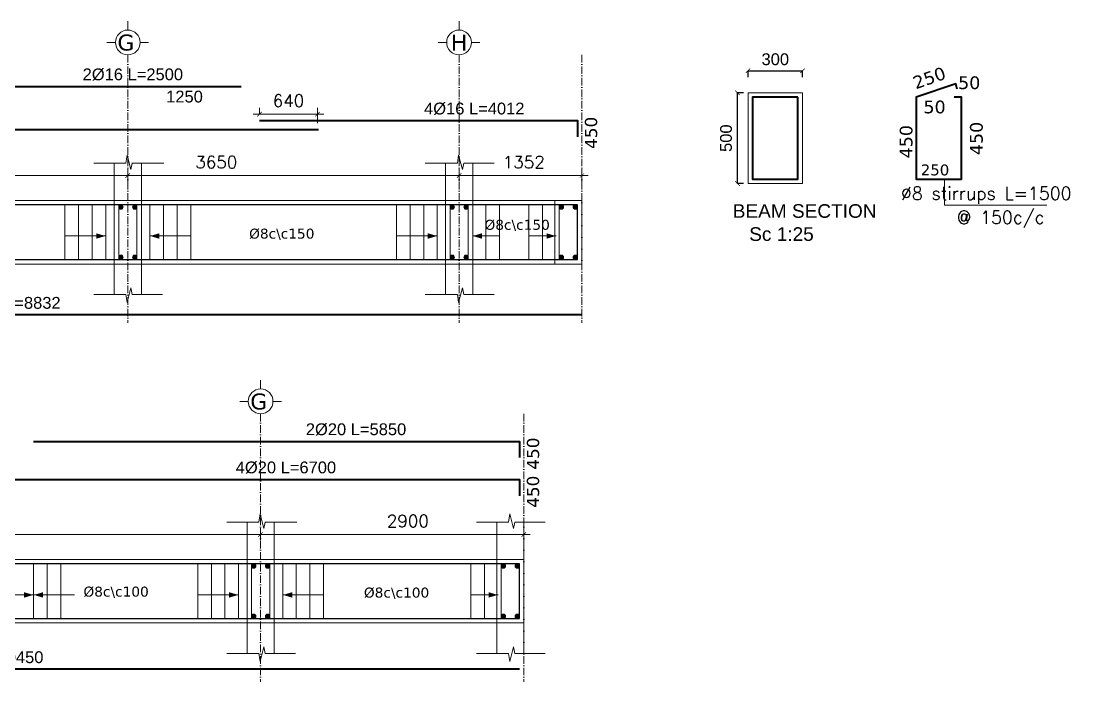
# Model space of a CAD drawing. Header units: inches. Extents: x -17020 to 43805, y -10194 to 123061.
# Drawn here: x 36976 to 38143, y 113095 to 113822 of the extents above; entities that cross this region are included whole.
import ezdxf

# ---------------------------------------------------------------- set-up
doc = ezdxf.new("R2010")
doc.units = ezdxf.units.IN
doc.header["$LTSCALE"] = 0.7
doc.header["$MEASUREMENT"] = 0
doc.linetypes.add('ACAD_ISO10W100', pattern=[18, 12, -3, 0, -3])
doc.layers.get('0').update_dxf_attribs({"lineweight": 13})
doc.layers.get('Defpoints').update_dxf_attribs({"lineweight": 5})
for name, color, linetype, lineweight in [('axis', 254, 'ACAD_ISO10W100', 9), ('BEAM FRAME', 5, 'Continuous', 18), ('COLUMN', 4, 'Continuous', 20), ('DIME', 6, 'Continuous', 25), ('elevline', 30, 'Continuous', 20), ('FRAME 070', 5, 'Continuous', 60), ('hatch', 9, 'Continuous', 9), ('ReinfContineous', 4, 'Continuous', 40), ('renforcment', 141, 'Continuous', 40), ('tex', 3, 'Continuous', 25), ('TEXT', 3, 'Continuous', 25), ('top rein. extension', 50, 'Continuous', 20), ('top renforcment', 7, 'Continuous', 40)]:
    doc.layers.add(name, color=color, linetype=linetype, lineweight=lineweight)
doc.styles.add('100', font='romans.shx', dxfattribs={"height": 13.5})
doc.styles.add('romanc', font='verdana.ttf', dxfattribs={"height": 250})
doc.styles.get("Standard").update_dxf_attribs({"font": 'arial.ttf', "height": 13})
doc.styles.add('STYLE3', font='romanc.shx', dxfattribs={"height": 45})
doc.dimstyles.new('100', dxfattribs={"dimtxt": 13.5, "dimasz": 5, "dimexe": 7, "dimexo": 7, "dimgap": 8, "dimtad": 1, "dimdec": 0, "dimlfac": 10, "dimzin": 4, "dimdsep": 46, "dimtxsty": '100', "dimblk": 'ARCHTICK', "dimcen": 0.09, "dimdle": 7, "dimclrd": 1, "dimclre": 8, "dimclrt": 2, "dimadec": 0, "dimazin": 1, "dimtfac": 1, "dimtdec": 0, "dimtix": 1, "dimtofl": 0, "dimtmove": 0, "dimatfit": 3, "dimldrblk": 'ARCHTICK', "dimfxl": 0.18, "dimtolj": 1, "dimtzin": 0, "dimlwd": -1, "dimlwe": -1, "dimarcsym": 0})
doc.dimstyles.new('25ST', dxfattribs={"dimtxt": 13, "dimasz": 5, "dimexe": 0.18, "dimexo": 5, "dimgap": 6, "dimtad": 1, "dimdec": 0, "dimlfac": 5, "dimzin": 0, "dimdsep": 46, "dimtxsty": 'Standard', "dimblk": 'ARCHTICK', "dimcen": 0.09, "dimclrd": 256, "dimclre": 7, "dimclrt": 7, "dimadec": 0, "dimazin": 0, "dimtfac": 1, "dimtdec": 0, "dimtix": 1, "dimtofl": 0, "dimtmove": 0, "dimatfit": 3, "dimldrblk": 'ARCHTICK', "dimfxl": 1, "dimtolj": 1, "dimtzin": 0, "dimarcsym": 0})
doc.dimstyles.get("Standard").update_dxf_attribs({"dimtxt": 13, "dimasz": 5, "dimexe": 0.18, "dimexo": 0.0625, "dimgap": 6, "dimtad": 1, "dimdec": 0, "dimlfac": 10, "dimzin": 0, "dimdsep": 46, "dimtxsty": 'Standard', "dimblk": 'ARCHTICK', "dimcen": 0.09, "dimse1": 1, "dimse2": 1, "dimclrd": 1, "dimclre": 7, "dimclrt": 3, "dimadec": 0, "dimazin": 0, "dimtfac": 1, "dimtdec": 0, "dimtix": 1, "dimtofl": 0, "dimtmove": 0, "dimatfit": 3, "dimldrblk": 'ARCHTICK', "dimfxl": 1, "dimtolj": 1, "dimtzin": 0, "dimarcsym": 0})

# ---------------------------------------------------------------- blocks, each defined once
blk = doc.blocks.new('*D230')
at = {"layer": 'Defpoints', "color": 0, "transparency": 16777216}
for p in [(36283, 113702.8, -0.5), (36283, 113702.8), (37303, 113702.8, -167.8)]:
    blk.add_point(p, dxfattribs=at)
at = {"layer": 'TEXT', "color": 3, "transparency": 16777216, "insert": (36895.5, 113715.8), "char_height": 13, "attachment_point": 5}
blk.add_mtext('\\A1;2%%C16 L=10200', dxfattribs=at)
blk = doc.blocks.new('_ArchTick')
at = {"color": 0, "linetype": 'ByBlock', "lineweight": 0, "const_width": 0.15}
blk.add_lwpolyline([(-0.5, -0.5), (0.5, 0.5)], dxfattribs=at)
blk = doc.blocks.new('*D231')
at = {"color": 8, "transparency": 16777216}
for p, q in [((37093, 113645.9), (37093, 113659.3)), ((37458, 113646.3), (37458, 113659.3))]:
    blk.add_line(p, q, dxfattribs=at)
at = {"color": 1, "transparency": 16777216}
blk.add_line((37086, 113652.3), (37465, 113652.3), dxfattribs=at)
at = {"layer": 'Defpoints', "color": 0, "transparency": 16777216}
for p in [(37458, 113652.3), (37093, 113638.9), (37458, 113639.3)]:
    blk.add_point(p, dxfattribs=at)
at = {"color": 1, "transparency": 16777216, "xscale": 5, "yscale": 5, "zscale": 5, "rotation": 180}
blk.add_blockref('_ArchTick', (37093, 113652.3), dxfattribs=at)
at = {"color": 1, "transparency": 16777216, "xscale": 5, "yscale": 5, "zscale": 5}
blk.add_blockref('_ArchTick', (37458, 113652.3), dxfattribs=at)
at = {"color": 2, "transparency": 16777216, "insert": (37190.5, 113667), "char_height": 13.5, "attachment_point": 5, "style": '100'}
blk.add_mtext('\\A1;3650', dxfattribs=at)
blk = doc.blocks.new('*D232')
at = {"layer": 'Defpoints', "color": 0, "transparency": 16777216}
for p in [(37238, 113712.8, -157.8), (37238, 113712.8), (37639.2, 113712.8, -218.5)]:
    blk.add_point(p, dxfattribs=at)
at = {"layer": 'TEXT', "color": 3, "transparency": 16777216, "insert": (37474.6, 113725.8), "char_height": 13, "attachment_point": 5}
blk.add_mtext('\\A1;4%%C16 L=4012', dxfattribs=at)
blk = doc.blocks.new('*D252')
at = {"color": 1, "transparency": 16777216}
blk.add_line((37309, 113719.8), (37231, 113719.8), dxfattribs=at)
at = {"color": 8, "transparency": 16777216}
for p, q in [((37238, 113719.8), (37238, 113726.8)), ((37302, 113709.8), (37302, 113726.8))]:
    blk.add_line(p, q, dxfattribs=at)
at = {"layer": 'Defpoints', "color": 0, "transparency": 16777216}
for p in [(37238, 113719.8), (37238, 113712.8), (37302, 113702.8)]:
    blk.add_point(p, dxfattribs=at)
at = {"color": 1, "transparency": 16777216, "xscale": 5, "yscale": 5, "zscale": 5, "rotation": 180}
blk.add_blockref('_ArchTick', (37238, 113719.8), dxfattribs=at)
at = {"color": 1, "transparency": 16777216, "xscale": 5, "yscale": 5, "zscale": 5}
blk.add_blockref('_ArchTick', (37302, 113719.8), dxfattribs=at)
at = {"color": 2, "transparency": 16777216, "insert": (37270, 113734.6), "char_height": 13.5, "attachment_point": 5, "style": '100'}
blk.add_mtext('\\A1;640', dxfattribs=at)
blk = doc.blocks.new('*D236')
at = {"color": 8, "transparency": 16777216}
for p, q in [((37458, 113646.1), (37458, 113659.3)), ((37593.2, 113645.9), (37593.2, 113659.3))]:
    blk.add_line(p, q, dxfattribs=at)
at = {"color": 1, "transparency": 16777216}
blk.add_line((37600.2, 113652.3), (37451, 113652.3), dxfattribs=at)
at = {"layer": 'Defpoints', "color": 0, "transparency": 16777216}
for p in [(37458, 113652.3), (37458, 113639.1), (37593.2, 113638.9)]:
    blk.add_point(p, dxfattribs=at)
at = {"color": 1, "transparency": 16777216, "xscale": 5, "yscale": 5, "zscale": 5, "rotation": 180}
blk.add_blockref('_ArchTick', (37458, 113652.3), dxfattribs=at)
at = {"color": 1, "transparency": 16777216, "xscale": 5, "yscale": 5, "zscale": 5}
blk.add_blockref('_ArchTick', (37593.2, 113652.3), dxfattribs=at)
at = {"color": 2, "transparency": 16777216, "insert": (37529.1, 113667), "char_height": 13.5, "attachment_point": 5, "style": '100'}
blk.add_mtext('\\A1;1352', dxfattribs=at)
blk = doc.blocks.new('*D237')
at = {"layer": 'Defpoints', "color": 0, "transparency": 16777216}
for p in [(36710, 113499, -13652.7), (37593.2, 113499, -37100.9), (37593.2, 113499)]:
    blk.add_point(p, dxfattribs=at)
at = {"layer": 'TEXT', "color": 3, "transparency": 16777216, "insert": (36963.8, 113512), "char_height": 13, "attachment_point": 5}
blk.add_mtext('\\A1;4%%C16 L=8832', dxfattribs=at)
blk = doc.blocks.new('*D238')
at = {"color": 8, "transparency": 16777216}
for p, q in [((36718, 113644.7), (36718, 113659.3)), ((37093, 113645.9), (37093, 113659.3))]:
    blk.add_line(p, q, dxfattribs=at)
at = {"color": 1, "transparency": 16777216}
blk.add_line((37100, 113652.3), (36711, 113652.3), dxfattribs=at)
at = {"layer": 'Defpoints', "color": 0, "transparency": 16777216}
for p in [(36718, 113652.3), (36718, 113637.7), (37093, 113638.9)]:
    blk.add_point(p, dxfattribs=at)
at = {"color": 1, "transparency": 16777216, "xscale": 5, "yscale": 5, "zscale": 5, "rotation": 180}
blk.add_blockref('_ArchTick', (36718, 113652.3), dxfattribs=at)
at = {"color": 1, "transparency": 16777216, "xscale": 5, "yscale": 5, "zscale": 5}
blk.add_blockref('_ArchTick', (37093, 113652.3), dxfattribs=at)
at = {"color": 2, "transparency": 16777216, "insert": (36905.5, 113667), "char_height": 13.5, "attachment_point": 5, "style": '100'}
blk.add_mtext('\\A1;3750', dxfattribs=at)
blk = doc.blocks.new('*D239')
at = {"layer": 'Defpoints', "color": 0, "transparency": 16777216}
for p in [(36968, 113750.4, -203.1), (36968, 113750.4), (37218, 113750.4, -189.9)]:
    blk.add_point(p, dxfattribs=at)
at = {"layer": 'TEXT', "color": 3, "transparency": 16777216, "insert": (37098.6, 113763.4), "char_height": 13, "attachment_point": 5}
blk.add_mtext('\\A1;2%%C16 L=2500', dxfattribs=at)
blk = doc.blocks.new('*D240')
at = {"layer": 'Defpoints', "color": 0, "transparency": 16777216}
for p in [(37093, 113748.8), (37218, 113748.8), (37218, 113726.4)]:
    blk.add_point(p, dxfattribs=at)
at = {"layer": 'TEXT', "color": 3, "transparency": 16777216, "insert": (37155.5, 113739.1), "char_height": 13, "attachment_point": 5}
blk.add_mtext('\\A1;1250', dxfattribs=at)
blk = doc.blocks.new('*D283')
at = {"color": 8, "transparency": 16777216}
for p, q in [((37239.3, 113251), (37239.3, 113264.3)), ((37529.3, 113251.3), (37529.3, 113264.3))]:
    blk.add_line(p, q, dxfattribs=at)
at = {"color": 1, "transparency": 16777216}
blk.add_line((37232.3, 113257.3), (37536.3, 113257.3), dxfattribs=at)
at = {"layer": 'Defpoints', "color": 0, "transparency": 16777216}
for p in [(37529.3, 113257.3), (37239.3, 113244), (37529.3, 113244.3, 217.9)]:
    blk.add_point(p, dxfattribs=at)
at = {"color": 1, "transparency": 16777216, "xscale": 5, "yscale": 5, "zscale": 5, "rotation": 180}
blk.add_blockref('_ArchTick', (37239.3, 113257.3), dxfattribs=at)
at = {"color": 1, "transparency": 16777216, "xscale": 5, "yscale": 5, "zscale": 5}
blk.add_blockref('_ArchTick', (37529.3, 113257.3), dxfattribs=at)
at = {"color": 2, "transparency": 16777216, "insert": (37401.5, 113272.1), "char_height": 13.5, "attachment_point": 5, "style": '100'}
blk.add_mtext('\\A1;2900', dxfattribs=at)
blk = doc.blocks.new('*D284')
at = {"layer": 'Defpoints', "color": 0, "transparency": 16777216}
for p in [(36904.3, 113317.9, -157.8), (36904.3, 113317.9), (37574.3, 113317.9, -218.5)]:
    blk.add_point(p, dxfattribs=at)
at = {"layer": 'TEXT', "color": 3, "transparency": 16777216, "insert": (37267.2, 113330.9), "char_height": 13, "attachment_point": 5}
blk.add_mtext('\\A1;4%%C20 L=6700', dxfattribs=at)
blk = doc.blocks.new('*D285')
at = {"color": 8, "transparency": 16777216}
for p, q in [((36489.3, 113248.4), (36489.3, 113264.3)), ((37239.3, 113253), (37239.3, 113264.3))]:
    blk.add_line(p, q, dxfattribs=at)
at = {"color": 1, "transparency": 16777216}
blk.add_line((37246.3, 113257.3), (36482.3, 113257.3), dxfattribs=at)
at = {"layer": 'Defpoints', "color": 0, "transparency": 16777216}
for p in [(36489.3, 113257.3), (36489.3, 113241.4), (37239.3, 113246)]:
    blk.add_point(p, dxfattribs=at)
at = {"color": 1, "transparency": 16777216, "xscale": 5, "yscale": 5, "zscale": 5, "rotation": 180}
blk.add_blockref('_ArchTick', (36489.3, 113257.3), dxfattribs=at)
at = {"color": 1, "transparency": 16777216, "xscale": 5, "yscale": 5, "zscale": 5}
blk.add_blockref('_ArchTick', (37239.3, 113257.3), dxfattribs=at)
at = {"color": 2, "transparency": 16777216, "insert": (36864.3, 113272.1), "char_height": 13.5, "attachment_point": 5, "style": '100'}
blk.add_mtext('\\A1;7500', dxfattribs=at)
blk = doc.blocks.new('*D287')
at = {"layer": 'Defpoints', "color": 0, "transparency": 16777216}
for p in [(36479.3, 113109.1, -13652.7), (37524.3, 113109.1, -37100.9), (37524.3, 113109.1)]:
    blk.add_point(p, dxfattribs=at)
at = {"layer": 'TEXT', "color": 3, "transparency": 16777216, "insert": (36939.8, 113122.1), "char_height": 13, "attachment_point": 5}
blk.add_mtext('\\A1;5%%C20 L=10450', dxfattribs=at)
blk = doc.blocks.new('*D291')
at = {"layer": 'Defpoints', "color": 0, "transparency": 16777216}
for p in [(36989.3, 113359.9, -157.8), (36989.3, 113359.9), (37574.3, 113359.9, -218.5)]:
    blk.add_point(p, dxfattribs=at)
at = {"layer": 'TEXT', "color": 3, "transparency": 16777216, "insert": (37344.4, 113372.9), "char_height": 13, "attachment_point": 5}
blk.add_mtext('\\A1;2%%C20 L=5850', dxfattribs=at)
blk = doc.blocks.new('*D1895')
at = {"layer": 'Defpoints', "color": 0, "transparency": 16777216}
for p in [(37764.5, 113743.4), (37776.1, 113743.4), (37776.1, 113643.4)]:
    blk.add_point(p, dxfattribs=at)
at = {"layer": 'DIME', "color": 7, "lineweight": -2, "transparency": 16777216}
for p, q in [((37771.1, 113743.4), (37764.3, 113743.4)), ((37771.1, 113643.4), (37764.3, 113643.4))]:
    blk.add_line(p, q, dxfattribs=at)
at = {"layer": 'DIME', "lineweight": -2, "transparency": 16777216}
blk.add_line((37764.5, 113643.4), (37764.5, 113743.4), dxfattribs=at)
at = {"layer": 'DIME', "lineweight": -2, "transparency": 16777216, "xscale": 5, "yscale": 5, "zscale": 5}
for p, rotation in [((37764.5, 113743.4), 90), ((37764.5, 113643.4), 270)]:
    blk.add_blockref('_ArchTick', p, dxfattribs=dict(at, rotation=rotation))
at = {"layer": 'DIME', "color": 7, "transparency": 16777216, "insert": (37751.9, 113693.4), "char_height": 13, "attachment_point": 5, "rotation": 90}
blk.add_mtext('\\A1;500', dxfattribs=at)
blk = doc.blocks.new('*D1896')
at = {"layer": 'Defpoints', "color": 0, "transparency": 16777216}
for p in [(37836.1, 113767.6), (37776.1, 113755.5), (37836.1, 113755.5)]:
    blk.add_point(p, dxfattribs=at)
at = {"layer": 'DIME', "color": 7, "lineweight": -2, "transparency": 16777216}
for p, q in [((37776.1, 113760.5), (37776.1, 113767.7)), ((37836.1, 113760.5), (37836.1, 113767.7))]:
    blk.add_line(p, q, dxfattribs=at)
at = {"layer": 'DIME', "lineweight": -2, "transparency": 16777216}
blk.add_line((37776.1, 113767.6), (37836.1, 113767.6), dxfattribs=at)
at = {"layer": 'DIME', "lineweight": -2, "transparency": 16777216, "xscale": 5, "yscale": 5, "zscale": 5, "rotation": 180}
blk.add_blockref('_ArchTick', (37776.1, 113767.6), dxfattribs=at)
at = {"layer": 'DIME', "lineweight": -2, "transparency": 16777216, "xscale": 5, "yscale": 5, "zscale": 5}
blk.add_blockref('_ArchTick', (37836.1, 113767.6), dxfattribs=at)
at = {"layer": 'DIME', "color": 7, "transparency": 16777216, "insert": (37806.1, 113780.2), "char_height": 13, "attachment_point": 5}
blk.add_mtext('\\A1;300', dxfattribs=at)

msp = doc.modelspace()

# ---------------------------------------------------------------- hatches: boundary and pattern name
at = {"layer": 'elevline'}
for points in [[(37087.79, 113617.58, 1), (37083.03, 113617.58, 1)], [(37098.27, 113617.58, -1), (37103.03, 113617.58, -1)], [(37452.79, 113617.58, 1), (37448.03, 113617.58, 1)], [(37463.27, 113617.58, -1), (37468.03, 113617.58, -1)], [(37572.96, 113617.58, 1), (37568.2, 113617.58, 1)], [(37583.44, 113617.58, -1), (37588.2, 113617.58, -1)], [(37087.79, 113562.34, -1), (37083.03, 113562.34, -1)], [(37098.27, 113562.34, 1), (37103.03, 113562.34, 1)], [(37452.79, 113562.34, -1), (37448.03, 113562.34, -1)], [(37463.27, 113562.34, 1), (37468.03, 113562.34, 1)], [(37572.96, 113562.34, -1), (37568.2, 113562.34, -1)], [(37583.44, 113562.34, 1), (37588.2, 113562.34, 1)], [(37234.08, 113222.63, 1), (37229.32, 113222.63, 1)], [(37244.56, 113222.63, -1), (37249.32, 113222.63, -1)], [(37509.08, 113222.63, 1), (37504.32, 113222.63, 1)], [(37519.56, 113222.63, -1), (37524.32, 113222.63, -1)], [(37234.08, 113167.39, -1), (37229.32, 113167.39, -1)], [(37244.56, 113167.39, 1), (37249.32, 113167.39, 1)], [(37509.08, 113167.39, -1), (37504.32, 113167.39, -1)], [(37519.56, 113167.39, 1), (37524.32, 113167.39, 1)]]:
    msp.add_hatch(color=256, dxfattribs=at).paths.add_polyline_path(points)

# ---------------------------------------------------------------- linework, layer by layer
at = {"layer": 'axis'}
for p, q in [((37093.03, 113785.15, 217.91), (37093.03, 113490.22, 217.91)), ((37458.03, 113785.15, 217.91), (37458.03, 113490.22, 217.91)), ((37593.2, 113785.15, 217.91), (37593.2, 113490.22, 217.91)), ((37239.32, 113390.2), (37239.32, 113095.27)), ((37529.32, 113390.2), (37529.32, 113095.27))]:
    msp.add_line(p, q, dxfattribs=at)
at = {"layer": 'BEAM FRAME'}
for points, elevation in [([(36328.03, 113554.96), (37593.2, 113554.96), (37593.2, 113624.96), (36328.03, 113624.96)], 435.81), ([(36474.32, 113160.01), (37529.32, 113160.01), (37529.32, 113230.01), (36474.32, 113230.01)], 217.91)]:
    msp.add_lwpolyline(points, close=True, dxfattribs=dict(at, elevation=elevation))
at = {"layer": 'COLUMN', "lineweight": 20}
for p, q in [((37078.03, 113665.88, 435.81), (37078.03, 113624.96, 435.81)), ((37108.03, 113665.88, 435.81), (37108.03, 113624.96, 435.81)), ((37443.03, 113665.88, 435.81), (37443.03, 113624.96, 435.81)), ((37473.03, 113665.88, 435.81), (37473.03, 113624.96, 435.81)), ((37078.03, 113521.53, 435.81), (37078.03, 113554.96, 435.81)), ((37108.03, 113521.53, 435.81), (37108.03, 113554.96, 435.81)), ((37443.03, 113521.53, 435.81), (37443.03, 113554.96, 435.81)), ((37473.03, 113521.53, 435.81), (37473.03, 113554.96, 435.81)), ((37224.32, 113270.94, 217.91), (37224.32, 113230.01, 217.91)), ((37254.32, 113270.94, 217.91), (37254.32, 113230.01, 217.91)), ((37499.32, 113270.94, 217.91), (37499.32, 113230.01, 217.91)), ((37529.32, 113270.94, 217.91), (37529.32, 113230.01, 217.91)), ((37224.32, 113126.58, 217.91), (37224.32, 113160.01, 217.91)), ((37254.32, 113126.58, 217.91), (37254.32, 113160.01, 217.91)), ((37499.32, 113126.58, 217.91), (37499.32, 113160.01, 217.91)), ((37529.32, 113126.58, 217.91), (37529.32, 113160.01, 217.91))]:
    msp.add_line(p, q, dxfattribs=at)
msp.add_lwpolyline([(37836.06, 113743.38), (37776.06, 113743.38), (37776.06, 113643.38), (37836.06, 113643.38), (37836.06, 113743.38)], dxfattribs=at)
at = {"layer": 'elevline'}
for p, q in [((37023.76, 113559.96, 217.91), (37023.76, 113619.96, 217.91)), ((37038.76, 113559.96, 217.91), (37038.76, 113619.96, 217.91)), ((37053.76, 113559.96, 217.91), (37053.76, 113619.96, 217.91)), ((37068.72, 113559.96, 217.91), (37068.72, 113619.96, 217.91)), ((37117.34, 113559.96, 217.91), (37117.34, 113619.96, 217.91)), ((37132.3, 113559.96, 217.91), (37132.3, 113619.96, 217.91)), ((37147.3, 113559.96, 217.91), (37147.3, 113619.96, 217.91)), ((37162.3, 113559.96, 217.91), (37162.3, 113619.96, 217.91)), ((37388.96, 113559.96, 217.91), (37388.96, 113619.96, 217.91)), ((37403.96, 113559.96, 217.91), (37403.96, 113619.96, 217.91)), ((37418.96, 113559.96, 217.91), (37418.96, 113619.96, 217.91)), ((37433.92, 113559.96, 217.91), (37433.92, 113619.96, 217.91)), ((37447.99, 113559.96, 217.91), (37447.99, 113619.96, 217.91)), ((37487.52, 113559.96, 217.91), (37487.52, 113619.96, 217.91)), ((37502.52, 113559.96, 217.91), (37502.52, 113619.96, 217.91)), ((37534.7, 113559.96, 217.91), (37534.7, 113619.96, 217.91)), ((37549.7, 113559.96, 217.91), (37549.7, 113619.96, 217.91)), ((37568.16, 113559.96, 217.91), (37568.16, 113619.96, 217.91)), ((36989.32, 113165.01), (36989.32, 113225.01)), ((37004.28, 113165.01), (37004.28, 113225.01)), ((37019.28, 113165.01), (37019.28, 113225.01)), ((37170.05, 113165.01), (37170.05, 113225.01)), ((37185.05, 113165.01), (37185.05, 113225.01)), ((37200.05, 113165.01), (37200.05, 113225.01)), ((37215.01, 113165.01), (37215.01, 113225.01)), ((37263.63, 113165.01), (37263.63, 113225.01)), ((37278.59, 113165.01), (37278.59, 113225.01)), ((37293.59, 113165.01), (37293.59, 113225.01)), ((37308.59, 113165.01), (37308.59, 113225.01)), ((37470.82, 113165.01), (37470.82, 113225.01)), ((37485.82, 113165.01), (37485.82, 113225.01)), ((37504.28, 113165.01), (37504.28, 113225.01))]:
    msp.add_line(p, q, dxfattribs=at)
for centre in [(37085.41, 113617.58, 217.91), (37100.65, 113617.58, 217.91), (37450.41, 113617.58, 217.91), (37465.65, 113617.58, 217.91), (37570.58, 113617.58, 217.91), (37585.82, 113617.58, 217.91), (37085.41, 113562.34, 217.91), (37100.65, 113562.34, 217.91), (37450.41, 113562.34, 217.91), (37465.65, 113562.34, 217.91), (37570.58, 113562.34, 217.91), (37585.82, 113562.34, 217.91), (37231.7, 113222.63), (37246.94, 113222.63), (37506.7, 113222.63), (37521.94, 113222.63), (37231.7, 113167.39), (37246.94, 113167.39), (37506.7, 113167.39), (37521.94, 113167.39)]:
    msp.add_circle(centre, 2.38, dxfattribs=at)
at = {"layer": 'FRAME 070', "lineweight": 20}
for p, q in [((37090.99, 113665.88, 435.81), (37092.35, 113674.88, 435.81)), ((37092.35, 113674.88, 435.81), (37096.53, 113658.81, 435.81)), ((37455.99, 113665.88, 435.81), (37457.35, 113674.88, 435.81)), ((37457.35, 113674.88, 435.81), (37461.53, 113658.81, 435.81)), ((37055.64, 113665.88, 435.81), (37090.99, 113665.88, 435.81)), ((37096.53, 113658.81, 435.81), (37098.03, 113665.88, 435.81)), ((37097.56, 113665.88, 435.81), (37132.91, 113665.88, 435.81)), ((37420.64, 113665.88, 435.81), (37455.99, 113665.88, 435.81)), ((37461.53, 113658.81, 435.81), (37463.03, 113665.88, 435.81)), ((37463.03, 113665.88, 435.81), (37496.42, 113665.88, 435.81)), ((37055.64, 113521.53, 435.81), (37090.99, 113521.53, 435.81)), ((37090.99, 113521.53, 435.81), (37092.35, 113512.53, 435.81)), ((37092.35, 113512.53, 435.81), (37096.53, 113528.61, 435.81)), ((37096.53, 113528.61, 435.81), (37098.03, 113521.53, 435.81)), ((37098.03, 113521.53, 435.81), (37131.42, 113521.53, 435.81)), ((37420.64, 113521.53, 435.81), (37455.99, 113521.53, 435.81)), ((37455.99, 113521.53, 435.81), (37457.35, 113512.53, 435.81)), ((37457.35, 113512.53, 435.81), (37461.53, 113528.61, 435.81)), ((37461.53, 113528.61, 435.81), (37463.03, 113521.53, 435.81)), ((37463.03, 113521.53, 435.81), (37496.42, 113521.53, 435.81)), ((37237.28, 113270.94, 217.91), (37238.64, 113279.94, 217.91)), ((37238.64, 113279.94, 217.91), (37242.82, 113263.86, 217.91)), ((37512.28, 113270.94, 217.91), (37513.64, 113279.94, 217.91)), ((37513.64, 113279.94, 217.91), (37517.82, 113263.86, 217.91)), ((37201.93, 113270.94, 217.91), (37237.28, 113270.94, 217.91)), ((37242.82, 113263.86, 217.91), (37244.32, 113270.94, 217.91)), ((37243.85, 113270.94, 217.91), (37279.2, 113270.94, 217.91)), ((37476.93, 113270.94, 217.91), (37512.28, 113270.94, 217.91)), ((37517.82, 113263.86, 217.91), (37519.32, 113270.94, 217.91)), ((37519.32, 113270.94, 217.91), (37552.71, 113270.94, 217.91)), ((37238.64, 113117.58, 217.91), (37242.82, 113133.66, 217.91)), ((37242.82, 113133.66, 217.91), (37244.32, 113126.58, 217.91)), ((37513.64, 113117.58, 217.91), (37517.82, 113133.66, 217.91)), ((37517.82, 113133.66, 217.91), (37519.32, 113126.58, 217.91)), ((37201.93, 113126.58, 217.91), (37237.28, 113126.58, 217.91)), ((37237.28, 113126.58, 217.91), (37238.64, 113117.58, 217.91)), ((37244.32, 113126.58, 217.91), (37277.71, 113126.58, 217.91)), ((37476.93, 113126.58, 217.91), (37512.28, 113126.58, 217.91)), ((37512.28, 113126.58, 217.91), (37513.64, 113117.58, 217.91)), ((37519.32, 113126.58, 217.91), (37552.71, 113126.58, 217.91))]:
    msp.add_line(p, q, dxfattribs=at)
at = {"layer": 'FRAME 070', "lineweight": 15, "elevation": 217.91}
for points in [[(37078.03, 113554.96), (37108.03, 113554.96), (37108.03, 113624.96), (37078.03, 113624.96)], [(37443.03, 113554.96), (37473.03, 113554.96), (37473.03, 113624.96), (37443.03, 113624.96)], [(37563.2, 113554.96), (37593.2, 113554.96), (37593.2, 113624.96), (37563.2, 113624.96)]]:
    msp.add_lwpolyline(points, close=True, dxfattribs=at)
at = {"layer": 'FRAME 070', "lineweight": 15}
for points in [[(37224.32, 113160.01), (37254.32, 113160.01), (37254.32, 113230.01), (37224.32, 113230.01)], [(37499.32, 113160.01), (37529.32, 113160.01), (37529.32, 113230.01), (37499.32, 113230.01)]]:
    msp.add_lwpolyline(points, close=True, dxfattribs=at)
at = {"layer": 'hatch'}
for p, q in [((37093.03, 113822.12, 217.91), (37093.03, 113812.39, 217.91)), ((37457.83, 113822.12, 217.91), (37457.83, 113812.39, 217.91)), ((37070.11, 113798.65, 217.91), (37079.84, 113798.65, 217.91)), ((37115.95, 113798.65, 217.91), (37106.22, 113798.65, 217.91)), ((37434.91, 113798.64, 217.91), (37444.64, 113798.64, 217.91)), ((37480.75, 113798.64, 217.91), (37471.02, 113798.64, 217.91)), ((37992.35, 113648.38), (37992.35, 113619.62)), ((37992.35, 113619.62), (38105.15, 113619.62)), ((37239.32, 113427.18), (37239.32, 113417.44)), ((37216.39, 113403.7), (37226.13, 113403.7)), ((37262.24, 113403.7), (37252.51, 113403.7))]:
    msp.add_line(p, q, dxfattribs=at)
for centre in [(37093.03, 113798.77, 217.91), (37457.83, 113798.77, 217.91), (37239.32, 113403.82)]:
    msp.add_circle(centre, 13.62, dxfattribs=at)
at = {"layer": 'ReinfContineous'}
msp.add_lwpolyline([(37831.06, 113738.38), (37781.06, 113738.38), (37781.06, 113648.38), (37831.06, 113648.38)], close=True, dxfattribs=at)
at = {"layer": 'renforcment', "lineweight": -2}
for points, elevation in [([(36333.03, 113559.96), (37588.2, 113559.96), (37588.2, 113619.96), (36333.03, 113619.96)], 435.81), ([(36479.32, 113165.01), (37524.32, 113165.01), (37524.32, 113225.01), (36479.32, 113225.01)], 217.91)]:
    msp.add_lwpolyline(points, close=True, dxfattribs=dict(at, elevation=elevation))
at = {"layer": 'top rein. extension'}
for p, q in [((37068.72, 113585.79, 217.91), (37023.76, 113585.79, 217.91)), ((37117.34, 113585.79, 217.91), (37162.3, 113585.79, 217.91)), ((37433.92, 113585.79, 217.91), (37388.96, 113585.79, 217.91)), ((37472.56, 113585.79, 217.91), (37502.52, 113585.79, 217.91)), ((37564.66, 113585.79, 217.91), (37534.7, 113585.79, 217.91)), ((36989.32, 113190.85), (36944.36, 113190.85)), ((36989.32, 113190.85), (37034.28, 113190.85)), ((37215.01, 113190.85), (37170.05, 113190.85)), ((37263.63, 113190.85), (37308.59, 113190.85)), ((37500.78, 113190.85), (37470.82, 113190.85))]:
    msp.add_line(p, q, dxfattribs=at)
for points in [[(37058.24, 113588.79, 217.91), (37068.37, 113585.79, 217.91), (37058.24, 113582.79, 217.91)], [(37127.81, 113588.79, 217.91), (37117.69, 113585.79, 217.91), (37127.81, 113582.79, 217.91)], [(37423.44, 113588.79, 217.91), (37433.57, 113585.79, 217.91), (37423.44, 113582.79, 217.91)], [(37483.04, 113588.79, 217.91), (37472.91, 113585.79, 217.91), (37483.04, 113582.79, 217.91)], [(37554.19, 113588.79, 217.91), (37564.31, 113585.79, 217.91), (37554.19, 113582.79, 217.91)], [(36978.84, 113193.85), (36988.97, 113190.85), (36978.84, 113187.85)], [(36999.79, 113193.85), (36989.67, 113190.85), (36999.79, 113187.85)], [(37204.53, 113193.85), (37214.66, 113190.85), (37204.53, 113187.85)], [(37274.1, 113193.85), (37263.98, 113190.85), (37274.1, 113187.85)], [(37490.3, 113193.85), (37500.43, 113190.85), (37490.3, 113187.85)]]:
    msp.add_solid(points, dxfattribs=at)
at = {"layer": 'top renforcment'}
for p, q in [((37593.2, 113498.96, 217.91), (36710.03, 113498.96, 217.91)), ((37524.32, 113109.13), (36479.32, 113109.13))]:
    msp.add_line(p, q, dxfattribs=at)
for points in [[(38006.52, 113747.44), (38005.04, 113753.12), (37961.3, 113738.38), (37961.3, 113648.38), (38011.3, 113648.38), (38011.3, 113738.38), (38003.26, 113738.38)], [(36989.32, 113359.85), (37524.32, 113359.85), (37524.32, 113341.96)], [(36904.29, 113317.89), (37524.32, 113317.89), (37524.32, 113300)]]:
    msp.add_lwpolyline(points, dxfattribs=at)
at = {"layer": 'top renforcment', "elevation": 217.91}
for points in [[(36968.03, 113750.39), (37218.03, 113750.39)], [(37238, 113712.83), (37588.2, 113712.83), (37588.2, 113694.94)], [(36333.03, 113682.56), (36333.03, 113702.83), (37303, 113702.83)]]:
    msp.add_lwpolyline(points, dxfattribs=at)
at = {"layer": 'top renforcment', "lineweight": 15, "elevation": 217.91}
for points in [[(37083.03, 113559.96), (37103.03, 113559.96), (37103.03, 113619.96), (37083.03, 113619.96)], [(37448.03, 113559.96), (37468.03, 113559.96), (37468.03, 113619.96), (37448.03, 113619.96)], [(37568.2, 113559.96), (37588.2, 113559.96), (37588.2, 113619.96), (37568.2, 113619.96)]]:
    msp.add_lwpolyline(points, close=True, dxfattribs=at)
at = {"layer": 'top renforcment', "lineweight": 15}
for points in [[(37229.32, 113165.01), (37249.32, 113165.01), (37249.32, 113225.01), (37229.32, 113225.01)], [(37504.32, 113165.01), (37524.32, 113165.01), (37524.32, 113225.01), (37504.32, 113225.01)]]:
    msp.add_lwpolyline(points, close=True, dxfattribs=at)

# ---------------------------------------------------------------- texts
at = {"layer": 'tex', "style": 'romanc'}
for s, p in [('%%C8c\\c150', (37485.86, 113592.61, -33218.28)), ('%%C8c\\c150', (37226.65, 113582.89, -33218.28)), ('%%C8c\\c100', (37044.19, 113188.98)), ('%%C8c\\c100', (37353.04, 113187.94, -33436.19))]:
    msp.add_text(s, height=11, dxfattribs=at).set_placement(p)
at = {"layer": 'TEXT'}
for s, height, style, p in [('G', 17.6, 'romanc', (37081.63, 113789.85, 217.91)), ('H', 17.6, 'romanc', (37448.81, 113789.85, 217.91)), ('50', 14, 'romanc', (38007.47, 113747.44)), ('50', 14, 'romanc', (37969.29, 113720.79)), ('250', 12, 'romanc', (37966.29, 113652.5)), ('  %%C8 stirrups L=1500', 14, 'STYLE3', (37925.36, 113625.76)), (' @ 150c/c', 14, 'STYLE3', (37996.32, 113599.32)), ('G', 17.6, 'romanc', (37227.92, 113394.9))]:
    msp.add_text(s, height=height, dxfattribs=dict(at, style=style)).set_placement(p)
at = {"layer": 'TEXT', "style": 'romanc'}
for s, height, rotation, p in [('250', 14, 19.5245, (37960.75, 113747.04)), ('450', 13.5, 90, (37609.88, 113681.66, -72957.14)), ('450', 14, 90, (37957.12, 113671.21)), ('450', 14, 90, (38034.54, 113674.78)), ('450', 13.5, 90, (37545.99, 113328.68, -73175.05)), ('450', 13.5, 90, (37545.99, 113286.71, -73175.05))]:
    msp.add_text(s, height=height, rotation=rotation, dxfattribs=at).set_placement(p)
at = {"layer": 'TEXT'}
for s, p in [('BEAM SECTION ', (37759.26, 113605.79)), ('Sc 1:25', (37777.41, 113580.41))]:
    msp.add_text(s, height=15, dxfattribs=at).set_placement(p)

# ---------------------------------------------------------------- dimensions: what is measured, and where the dimension line sits
dim = msp.add_linear_dim(base=(37238, 113719.83, 217.91), p1=(37302, 113702.83, 217.91), p2=(37238, 113712.83, 217.91), dimstyle='100')
dim.commit()
dim.dimension.update_dxf_attribs({"geometry": '*D252', "text_midpoint": (37270, 113734.58, 217.91)})
for base, p1, p2, picture, middle in [((36718.03, 113652.25, 217.91), (37093.03, 113638.91, 217.91), (36718.03, 113637.68, 217.91), '*D238', (36905.53, 113652.25, 217.91)), ((37458.03, 113652.25, 217.91), (37593.2, 113638.93, 217.91), (37458.03, 113639.14, 217.91), '*D236', (37529.12, 113652.25, 217.91)), ((36489.32, 113257.31), (37239.32, 113246.03), (36489.32, 113241.4), '*D285', (36864.32, 113257.31))]:
    dim = msp.add_linear_dim(base=base, p1=p1, p2=p2, angle=180, dimstyle='100')
    dim.commit()
    dim.dimension.update_dxf_attribs({"geometry": picture, "text_midpoint": middle, "dimtype": 160})
for base, p1, p2, picture, middle in [((37458.03, 113652.25, 217.91), (37093.03, 113638.91, 217.91), (37458.03, 113639.26, 217.91), '*D231', (37190.53, 113652.25, 217.91)), ((37529.32, 113257.31), (37239.32, 113243.96), (37529.32, 113244.31, 217.91), '*D283', (37401.53, 113257.31))]:
    dim = msp.add_linear_dim(base=base, p1=p1, p2=p2, dimstyle='100')
    dim.commit()
    dim.dimension.update_dxf_attribs({"geometry": picture, "text_midpoint": middle, "dimtype": 160})
at = {"layer": 'DIME'}
dim = msp.add_linear_dim(base=(37836.06, 113767.55), p1=(37776.06, 113755.49), p2=(37836.06, 113755.49), dimstyle='25ST', dxfattribs=at)
dim.commit()
dim.dimension.update_dxf_attribs({"geometry": '*D1896', "text_midpoint": (37806.06, 113780.19)})
dim = msp.add_linear_dim(base=(37764.49, 113743.38), p1=(37776.06, 113643.38), p2=(37776.06, 113743.38), angle=90, dimstyle='25ST', dxfattribs=at)
dim.commit()
dim.dimension.update_dxf_attribs({"geometry": '*D1895', "text_midpoint": (37751.85, 113693.38)})
at = {"layer": 'TEXT'}
for base, p1, p2, angle, text, picture, middle in [((36968.03, 113750.39, 217.91), (37218.03, 113750.39, 28.03), (36968.03, 113750.39, 14.76), 180, '2%%C16 L=<>', '*D239', (37098.59, 113750.39, 217.91)), ((37238, 113712.83, 217.91), (37639.2, 113712.83, -0.63), (37238, 113712.83, 60.13), 180, '4%%C16 L=<>', '*D232', (37474.62, 113712.83, 217.91)), ((36283.03, 113702.83, 217.91), (37303, 113702.83, 50.15), (36283.03, 113702.83, 217.42), 180, '2%%C16 L=<>', '*D230', (36895.5, 113702.83, 217.91)), ((37593.2, 113498.96, 12584.87), (36710.03, 113498.96, -1067.81), (37593.2, 113498.96, -24516.02), 0, '4%%C16 L=<>', '*D237', (36963.8, 113498.96, 12584.87)), ((36989.32, 113359.85), (37574.32, 113359.85, -218.54), (36989.32, 113359.85, -157.78), 180, '2%%C20 L=<>', '*D291', (37344.36, 113359.85)), ((36904.29, 113317.89), (37574.32, 113317.89, -218.54), (36904.29, 113317.89, -157.78), 180, '4%%C20 L=<>', '*D284', (37267.24, 113317.89)), ((37524.32, 113109.13, 12366.96), (36479.32, 113109.13, -1285.72), (37524.32, 113109.13, -24733.92), 0, '5%%C20 L=<>', '*D287', (36939.84, 113109.13, 12366.96))]:
    dim = msp.add_linear_dim(base=base, p1=p1, p2=p2, angle=angle, text=text, dimstyle='Standard', override={"dimsd1": 1, "dimsd2": 1, "dimfxl": 0.1, "dimfxlon": 1}, dxfattribs=at)
    dim.commit()
    dim.dimension.update_dxf_attribs({"geometry": picture, "text_midpoint": middle, "dimtype": 161})
dim = msp.add_linear_dim(base=(37218.03, 113726.43, 217.91), p1=(37093.03, 113748.83, 217.91), p2=(37218.03, 113748.83, 217.91), dimstyle='Standard', override={"dimsd1": 1, "dimsd2": 1, "dimfxl": 0.1, "dimfxlon": 1}, dxfattribs=at)
dim.commit()
dim.dimension.update_dxf_attribs({"geometry": '*D240', "text_midpoint": (37155.53, 113739.07, 217.91)})

doc.saveas('drawing.dxf')
